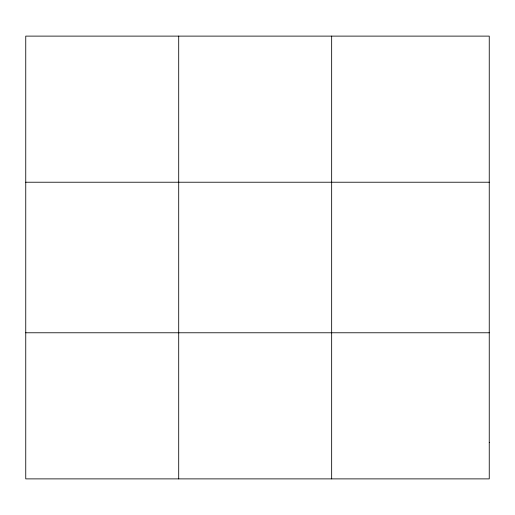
<?xml version="1.0" encoding="UTF-8"?>
<svg xmlns="http://www.w3.org/2000/svg" width="515" height="515" viewBox="0 0 515 515"><rect width="100%" height="100%" fill="white"/><g stroke="black" fill="none" stroke-linecap="round" stroke-linejoin="round"><path stroke-width="0.77" d="M178.705 36.114L178.705 478.886M331.66 36.114L331.66 478.886M25.75 182.226L489.25 182.226M25.75 332.774L489.25 332.774M489.25 442.359L489.25 478.886L25.75 478.886L25.75 36.114L489.25 36.114L489.25 442.359"/></g></svg>
